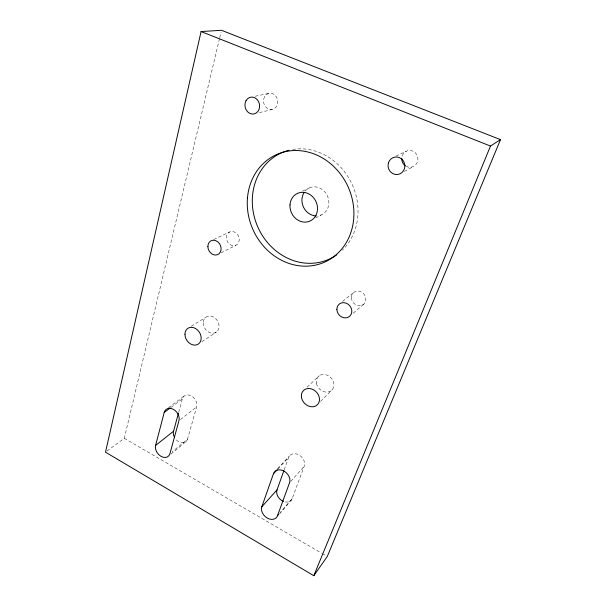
<?xml version="1.0" encoding="UTF-8"?>
<svg xmlns="http://www.w3.org/2000/svg" width="606" height="606" viewBox="0 0 606 606"><rect width="100%" height="100%" fill="white"/><g stroke="black" fill="none" stroke-linecap="round" stroke-linejoin="round"><path stroke-width="0.45" stroke-dasharray="3.03 2.27" d="M107.012 451.069L124.306 438.297L219.516 38.587M219.736 37.67L221.054 32.141M178.656 412.391L182.308 398.945A8.658 6.613 53 0 1 191.405 395.938A8.658 6.613 53 0 1 196.639 406.861L187.512 439.138L172.028 451.962M284.206 469.824L288.592 457.598A9.128 7.151 44.4 0 1 298.955 454.932A9.128 7.151 44.4 0 1 304.227 466.226L292.206 498.533L280.396 512.365M279.495 513.956L291.304 500.101M290.759 481.414L304.227 466.226M277.518 468.711L289.501 455.947M277.859 469.044L288.592 457.598M320.604 401.437L332.444 389.469M307.068 387.226L319.279 375.705M353.237 313.204L363.805 304.121M170.847 454.197L185.641 441.91M342.549 301.447L353.412 292.721M180.421 419.526L196.639 406.861M171.013 407.368L182.308 398.945M168.407 407.732L184.209 396.006M201.874 341.693L216.668 331.891M191.284 326.278L205.608 317.4M404.316 171.468L413.406 166.491M315.575 218.016L321.309 214.91M221.001 252.899L235.878 245.332A7.37 6.189 63.9 0 0 236.173 233.098A7.37 6.189 63.9 0 0 226.379 237.446A7.37 6.189 63.9 0 0 235.878 245.332M396.021 156.174L406.194 151.235M213.751 239.521L229.689 231.946M302.485 191.072L309.265 187.958M259.406 112.61L272.185 109.466M255.194 96.24L269.056 93.354M124.306 438.297L321.574 553.164M322.392 553.642L326.467 556.013M402.134 156.053A8.461 8.098 78.6 0 1 412.853 151.061A8.461 8.098 78.6 0 1 417.178 162.582A8.461 8.098 78.6 0 1 405.937 166.18M305.144 191.102A14.764 13.226 66.7 0 1 327.035 195.071A14.764 13.226 66.7 0 1 317.983 215.819M187.512 439.138A8.476 6.318 51.8 0 1 175.452 438.903M292.206 498.533A8.931 6.81 44.1 0 1 284.206 501.7M292.615 149.493A58.259 51.76 66.1 0 1 351.321 182.626A58.259 51.76 66.1 0 1 342.329 250.149M264.64 96.68A8.211 7.09 80.3 0 0 270.337 109.55A8.211 7.09 80.3 0 0 276.972 97.99A8.211 7.09 80.3 0 0 264.64 96.68M351.389 297.629A7.719 6.871 49 0 0 362.32 305.129A7.719 6.871 49 0 0 362.199 292.44A7.719 6.871 49 0 0 351.389 297.629M203.26 322.771A9.128 7.34 57 0 0 215.009 332.845A9.128 7.34 57 0 0 215.244 318.233A9.128 7.34 57 0 0 203.26 322.771M316.476 383.371A9.598 8.014 45.8 0 0 330.914 390.9A9.598 8.014 45.8 0 0 328.02 375.553A9.598 8.014 45.8 0 0 316.476 383.371"/><path stroke-width="0.91" d="M201.078 31.55L105.505 452.182L313.802 575.7L327.285 556.49L500.495 139.63L221.493 30.3L201.078 31.55L490.489 146.061L500.495 139.63M164.234 412.413A8.954 6.704 53.1 0 1 173.498 409.414A8.954 6.704 53.1 0 1 178.944 420.678L169.915 453.712A8.757 6.401 51.9 0 1 160.954 456.318A8.757 6.401 51.9 0 1 155.598 445.44L164.234 412.413L170.256 407.929M174.308 437.04A8.476 6.318 51.8 0 1 173.551 431.214L178.414 413.292M278.631 514.441L277.45 515.827A9.241 6.916 44.4 0 1 267.216 518.047A9.241 6.916 44.4 0 1 261.815 506.798L273.442 473.756L277.23 469.718M261.815 506.798L277.003 489.913L283.888 470.695M277.45 515.827L289.532 482.793A9.454 7.272 44.8 0 0 284.047 471.127A9.454 7.272 44.8 0 0 273.442 473.756M313.802 575.7L490.489 146.061M155.598 445.44L173.551 431.214M405.338 165.794A8.461 8.098 78.6 0 1 401.74 158.204M316.241 215.91A14.764 13.226 66.7 0 1 303.765 207.691A14.764 13.226 66.7 0 1 304.091 192.534M283.525 501.457A8.931 6.81 44.1 0 1 277.003 489.913M336.747 254.8A58.259 51.76 66.1 0 1 260.709 232.757A58.259 51.76 66.1 0 1 279.593 153.742M280.404 153.348A58.259 51.76 66.1 0 1 289.017 150.25M246.059 100.649A8.545 7.295 79 0 0 252.02 114.034A8.545 7.295 79 0 0 258.77 102.035A8.545 7.295 79 0 0 246.059 100.649M388.484 162.741A8.817 8.378 75 0 0 398.119 174.414A8.817 8.378 75 0 0 402.755 160.113A8.817 8.378 75 0 0 388.484 162.741M207.888 246.384A7.651 6.318 63.4 0 0 217.698 254.588A7.651 6.318 63.4 0 0 217.902 241.945A7.651 6.318 63.4 0 0 207.888 246.384M336.875 309.416A8.022 7.045 49.4 0 0 348.185 317.256A8.022 7.045 49.4 0 0 347.988 304.136A8.022 7.045 49.4 0 0 336.875 309.416M247.468 197.935A58.903 52.146 65.9 0 0 322.975 262.83A58.903 52.146 65.9 0 0 331.315 164.302A58.903 52.146 65.9 0 0 247.468 197.935M301.523 397.657A9.954 8.181 46.2 0 0 316.415 405.558A9.954 8.181 46.2 0 0 313.34 389.711A9.954 8.181 46.2 0 0 301.523 397.657M184.951 334.254A9.454 7.469 56.9 0 0 197.071 344.731A9.454 7.469 56.9 0 0 197.177 329.679A9.454 7.469 56.9 0 0 184.951 334.254M289.986 204.942A15.188 13.483 66.1 0 0 309.84 221.122A15.188 13.483 66.1 0 0 311.386 195.586A15.188 13.483 66.1 0 0 289.986 204.942"/></g></svg>
